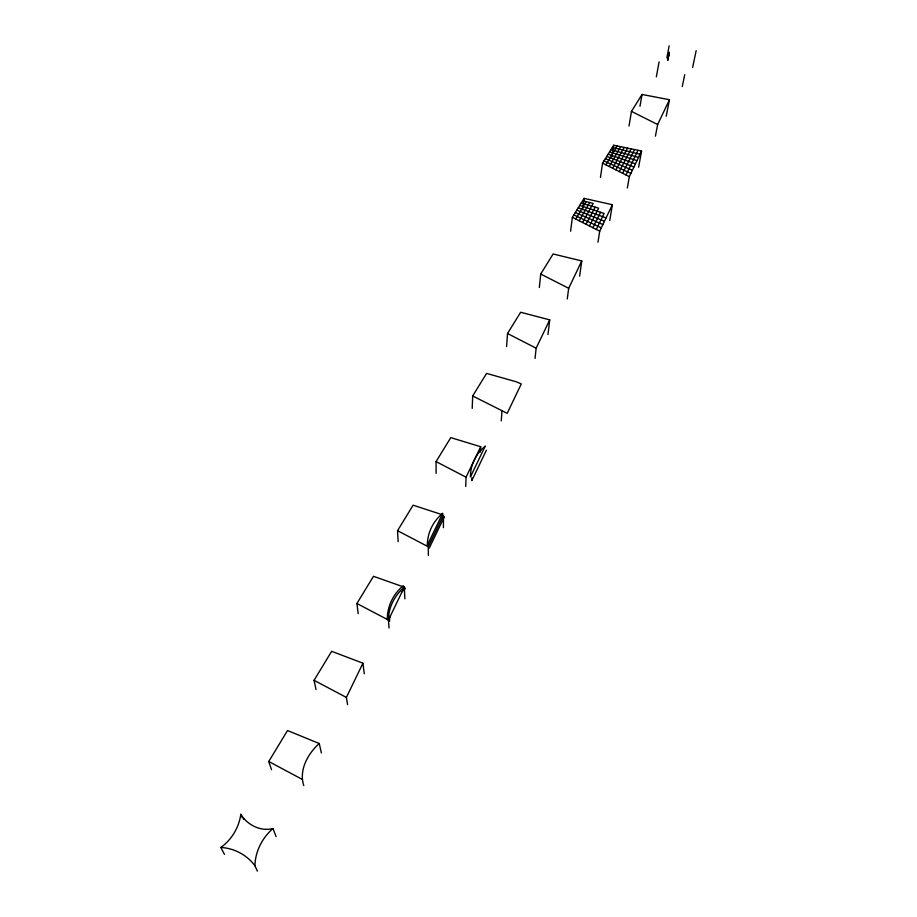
<?xml version="1.0" encoding="UTF-8"?>
<svg xmlns="http://www.w3.org/2000/svg" width="917" height="917" viewBox="0 0 917 917"><rect width="100%" height="100%" fill="white"/><g stroke="black" fill="none" stroke-linecap="round" stroke-linejoin="round"><path stroke-width="1.38" d="M443.415 527.653L443.496 515.125L428.262 546.75L428.388 555.404M465.733 486.446L466.054 477.184L480.703 446.728L450.774 437.627L436.068 461.606L436.114 473.367M472.209 408.374L472.691 395.972L486.56 373.402L516.065 381.724L521.28 383.936L507.193 413.326L472.691 395.972M303.756 785.56C298.713 770.2 307.825 753.659 319.242 743.527L287.525 730.528L268.761 761.5L271.547 769.684M480.428 452.058L480.703 446.728M257.402 871.15L254.926 865.797C255.224 851.526 262.251 837.794 272.991 828.532L276.097 836.648M506.574 346.5L507.525 333.513L520.65 312.261L549.719 319.873L547.988 334.545M501.244 420.869L501.966 411.08M539.334 287.525L540.721 274.034L553.123 253.986L581.779 260.944L579.601 276.166M535.047 358.455L536.136 348.196L549.719 319.873M669.192 52.464L667.622 60.407L669.227 52.28M570.592 231.233L572.368 217.295L584.118 198.381L612.361 204.72L609.782 220.435M567.256 298.976L568.678 288.293L581.779 260.944M669.089 52.899L668.333 56.602M582.593 209.626L584.118 198.381M600.452 177.462L602.584 163.134L613.725 145.264L641.556 151.041L638.622 167.192M597.987 242.214L599.707 231.176L612.361 204.72M611.926 156.807L613.725 145.264M668.333 56.992L669.089 53.289M668.619 55.547L669.078 52.98M629.016 126.042L631.469 111.37L642.038 94.462L669.467 99.735L666.201 116.264M668.126 57.989L667.966 59.055L668.539 56.109M272.991 828.532C260.577 831.742 247.315 824.956 240.827 814.307C238.959 827.432 231.657 839.766 220.825 847.446L224.482 854.426M639.986 106.28L642.038 94.462M667.966 59.009L668.069 58.585M668.825 54.55L668.699 54.733M627.343 188.008L629.337 176.649L641.556 151.041M656.343 76.822L659.094 61.84M668.275 57.496L668.344 56.854M668.78 54.86L668.608 55.593L668.768 54.711M666.865 57.897L669.135 45.85M655.414 136.174L657.649 124.529L669.467 99.735M682.271 86.576L684.735 74.667M667.633 60.339L667.736 59.949M692.61 67.491L696.175 50.641M243.464 819.259L243.888 818.915M486.388 450.236L471.797 480.634A39.752 38.594 -15 0 1 471.888 477.757M429.167 548.297L444.321 516.821M347.566 704.646L346.385 697.436L362.937 663.197L331.667 651.311L314.061 680.311L316.044 689.561M596.291 229.433L604.12 213.455L579.75 205.419M625.99 174.952L638.06 150.319M592.863 227.703L600.624 212.308M622.643 173.267L634.564 149.597M589.448 225.972L598.663 208.205L581.206 203.07M619.296 171.571L631.068 148.863M586.032 224.229L595.167 207.173M615.949 169.886L627.583 148.141M582.616 222.499L593.161 203.448L582.662 200.72M612.613 168.189L624.11 147.419M579.2 220.768L589.654 202.531M609.266 166.504L620.649 146.697M575.784 219.025L586.158 201.625M605.931 164.819L617.187 145.975M358.192 613.679L356.919 603.489L373.483 576.3L404.294 587.178L404.89 598.801M398.15 541.718L397.531 530.691L413.12 505.175L442.223 514.701M220.825 847.446C234.144 848.214 247.074 854.931 254.926 865.797M612.35 147.477L640.032 154.228M610.963 149.689L638.507 157.426M609.576 151.913L636.983 160.613M608.189 154.148L635.458 163.811M578.283 207.781L606.045 217.914M606.79 156.383L633.934 167.02M576.804 210.153L604.463 221.226M605.392 158.63L632.398 170.218M575.337 212.526L602.882 224.539M603.994 160.876L630.873 173.428M573.847 214.91L601.3 227.852M631.469 111.37L657.649 124.529M602.584 163.134L629.337 176.649M572.368 217.295L599.707 231.176M540.721 274.034L568.678 288.293M507.525 333.513L536.136 348.196M436.068 461.606L466.054 477.184M397.531 530.691L428.262 546.75M356.919 603.489L388.43 620.064L389.049 628.042M314.061 680.311L346.385 697.436M268.761 761.5L301.957 779.221M240.827 814.307L242.397 817.872M319.242 743.527L321.408 752.96M362.937 663.197L364.278 673.789M389.931 616.109A42.159 41.15 -51.3 0 0 389.553 621.29L387.283 618.826A42.595 41.563 -50.8 0 1 403.239 585.78L405.337 588.554A42.159 41.15 -51.3 0 0 401.52 592.095M388.544 616.912L388.43 620.064L404.294 587.178C395.548 594.617 389.45 605.38 388.544 616.912M485.173 446.247L470.432 476.932A40.142 38.938 -14.9 0 1 485.173 446.247M442.659 513.405L427.345 545.179A41.173 40.245 -30.5 0 1 442.659 513.405"/></g></svg>
